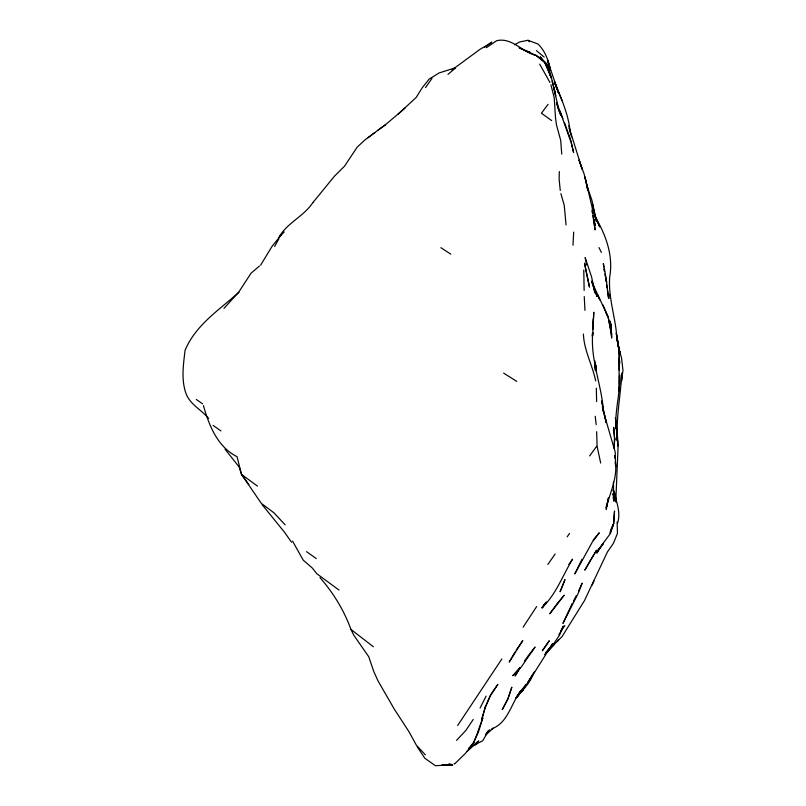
<?xml version="1.0" encoding="UTF-8"?>
<svg xmlns="http://www.w3.org/2000/svg" width="806" height="806" viewBox="0 0 806 806"><rect width="100%" height="100%" fill="white"/><g stroke="black" fill="none" stroke-linecap="round" stroke-linejoin="round"><path stroke-width="1.21" d="M561.742 154.117L560.694 140.345L556.472 124.89L555.445 117.303L554.216 97.707L550.901 84.751M593.246 323.669L593.287 319.085M616.993 440.67L617.033 437.114M615.844 500.153L618.051 447.159L615.935 420.52L616.006 428.883C614.565 410.778 620.469 393.227 619.683 375.163L619.411 384.462M595.856 369.924L595.966 365.239L595.725 369.914M559.324 171.557L559.122 179.194L560.271 190.488M611.623 338.097L610.857 324.274L610.051 321.141L611.462 327.558L610.857 324.274L611.754 337.251L608.208 317.252L605.669 312.224M617.608 441.718C615.643 418.576 620.701 395.897 621.829 372.976M606.586 504.596L606.263 509.412L608.459 497.957M622.03 375.022L621.527 381.036L622.967 370.307L621.517 357.864L617.829 345.109M592.863 329.453L593.8 312.214L592.632 335.548L592.783 332.586C590.143 359.768 601.87 385.157 603.503 411.947L602.525 407.473M619.099 389.419L619.068 357.935L619.24 370.266M573.006 245.266L573.681 232.088M592.067 336.001L592.531 332.969M618.615 391.212L619.351 386.789M608.369 498.118L606.233 507.931C609.941 492.698 617.779 477.615 615.341 461.516M477.575 733.007L478.119 731.052M485.454 706.721L481.615 719.687L485.454 706.721L490.592 694.752M617.587 523.104C621.154 512.193 616.046 500.355 613.134 489.887L615.512 500.355M477.636 732.997L478.321 731.032L473.223 743.565L465.274 753.55L454.513 764.038L454.282 763.353M478.391 730.075L482.854 717.814L478.542 731.707L473.223 743.565M610.364 531.779L613.608 523.668L610.384 533.532L597.085 551.465L603.442 543.355L596.762 553.128L599.765 547.818M581.982 559.334L574.809 573.892L592.208 542.226L599.251 532.786L593.095 540.252M609.87 533.058L613.336 524.756L611.109 529.099M485.121 707.749L490.431 695.749L497.856 684.354L491.247 693.805M533.26 673.816C529.895 683.327 522.54 690.5 515.89 697.825M578.547 591.08L582.184 583.141L578.204 593.347L562.941 623.381L572.341 603.261M617.144 522.036L617.446 533.451L613.406 543.335L607.412 551.959L584.441 600.672L561.973 636.69L548.423 650.2M592.138 585.085L593.982 581.066M523.094 627.199L536.655 606.565M480.054 708.051L486.109 696.092M573.489 601.064L576.361 595.553M560.573 631.38L563.374 626.02L559.566 635.068L553.46 644.135L546.065 652.376L553.329 644.175L546.347 652.789L552.584 643.782L528.665 681.675L516.515 697.603M544.01 604.621L542.186 608.026L546.498 601.86M260.58 265.234L272.096 246.273L281.455 234.768M274.645 246.445L278.886 238.808M515.004 652.024L509.231 662.079L522.782 640.589L516.233 650.069M519.961 667.831L515.105 675.972L519.9 668.224M457.657 725.491L501.846 658.986M528.635 681.05L532.695 674.632M529.3 680.002L534.58 671.62M517.361 697.17L519.941 693.12M558.901 634.604L564.805 625.537M516.344 697.643L520.908 690.702C511.105 703.185 508.264 722.68 491.952 728.745L493.171 728.251L485.968 734.76M473.203 719.476L465.787 730.548L456.569 740.351M524.444 661.081L527.053 657.323M557.349 641.546L558.608 639.732M425.508 87.622L432.016 78.313M547.848 564.422L555.143 554.024M567.162 536.826L569.55 533.441M568.824 564.432L572.592 559.142C562.608 575.575 556.251 594.153 542.005 607.754L545.682 602.747M589.639 455.924L596.662 446.302M517.311 695.719L526.036 684.314M278.836 237.468C287.077 222.728 303.892 216.431 312.96 202.457M548.07 104.347L541.41 113.203L551.636 120.588M544.594 654.714L546.015 652.83M313.242 202.175L334.52 176.111L344.535 166.197L357.219 147.085L365.199 139.7L374.82 132.527M527.477 682.481L528.917 680.647M527.708 656.376L535.083 647.047L521.291 666.975L512.797 675.72L519.437 668.174M486.411 733.138L488.718 730.337L482.703 740.815L472.981 745.641M223.967 308.426L238.808 291.984L251.069 273.204L259.421 266.04M468.608 748.452L473.797 742.296M547.123 652.386L554.337 644.387M518.228 695.256L523.426 689.604M485.917 734.337L490.028 729.924L485.716 734.498M280.045 236.259L284.196 231.957M398.224 114.12L416.208 97.415L422.102 87.935L429.135 79.119L439.079 72.953L454.725 68.026M467.399 751.172L478.683 740.986L474.432 744.412M519.85 692.616L523.336 689.392L519.86 692.374M238.969 292.296C219.323 309.796 195.616 324.999 185.078 350.318L185.068 350.368C183.436 364.05 181.259 378.387 185.43 391.827C189.017 404.118 201.107 409.327 208.653 418.465M447.965 74.394L455.37 68.117M405.106 107.964L387.202 123.278L367.899 137.826M475.298 745.036L476.93 743.807M484.547 47.342L491.841 41.972M452.035 69.89L480.215 49.176L491.297 42.809M377.47 130.501L385.611 124.89M486.451 47.645L496.708 40.683C512.173 37.136 522.419 52.461 536.584 55.614L519.92 48.239M514.49 44.793L519.9 41.882L527.98 40.3L538.025 44.018C545.037 50.859 548.322 60.007 550.256 69.387L548.191 62.223L558.508 92.912L554.78 81.95C560.895 98.241 568.613 114.14 570.094 131.761M466.644 751.565L467.218 751.303M449.033 763.705L452.579 764.763L435.401 765.7L424.853 758.275L417.135 746.678M442.071 764.995L452.579 764.763M442.081 765.166L452.619 765.297M525.361 50.959L530.136 52.42L519.034 47.715M516.737 381.379L503.619 373.107M440.872 247.694L450.776 254.112M225.055 449.194L239.15 466.996L241.508 474.412L261.315 503.367L273.859 512.747L285.163 524.827M196.311 399.464L202.558 403.816M213.066 425.367L220.884 430.888M306.532 551.657L316.284 558.568M257.477 486.119L241.508 474.412L237.085 456.72C217.429 446.816 209.117 425.578 203.444 405.65M338.953 590.022L316.919 573.801L312.204 567.938L303.237 560.17L292.568 541.128M373.359 646.755L350.922 629.405C344.152 610.525 333.221 592.682 319.962 577.59M536.403 50.607L544.121 57.045M527.98 40.3L529.431 41.731M425.326 754.839L416.289 745.046L409.307 732.261L394.205 708.968L378.044 680.949L373.813 671.589L368.785 656.809L353.733 635.118L350.922 629.405M262.111 504.616L284.478 532.222L291.55 542.196M248.792 484.527L241.508 474.412M542.267 59.684L540.161 56.803L546.7 64.137L549.279 69.316L547.879 67.392M544.372 62.576L545.773 64.5M539.688 64.148L549.974 82.524M598.949 247.553L601.397 252.399M562.155 100.629L555.959 86.403L559.082 93.587M599.805 299.963L597.468 294.573L598.868 297.978M602.959 304.93L608.208 317.252L611.744 334.379M554.74 83.25L555.646 85.396L554.256 82.021M587.262 186.821L591.896 200.18L596.48 221.569L593.679 209.913M591.906 282.281L593.256 285.576L592.118 281.979M558.185 108.357L559.797 112.316L556.543 102.896L557.591 106.392M562.9 118.663L559.767 110.684L570.839 141.765M612.862 494.118L615.905 502.007L612.892 493.866M579.131 160.273L584.149 174.096L588.35 190.69L587.131 186.75M607.895 316.516L592.783 284.024L597.045 296.588L591.916 280.962L594.929 292.89L591.604 276.992L585.156 257.567L586.607 265.013M558.004 107.53L560.875 115.53C555.364 99.047 553.561 81.507 547.415 65.195L550.297 75.704M564.422 122.572L570.628 139.71L573.61 152.536L571.222 142.944M579.081 160.243L582.164 169.28L569.288 128.094L570.054 131.761M591.957 281.566L594.093 288.417M601.548 401.247L606.213 422.606M568.804 125.726L571.555 136.889M560.875 193.611L564.22 205.218L566.064 224.995M618.726 348.353L620.288 353.894L617.91 344.545M613.104 496.909L613.87 501.211L613.416 482.069M601.659 401.126L602.576 404.652M552.14 81.154L554.971 92.277M587.141 276.055L589.498 287.117L584.501 263.139L586.859 274.896M606.092 422.445L604.379 414.878L615.2 452.065L615.643 466.503L615.351 462.856M602.364 406.516L605.044 417.649M595.694 380.916C592.44 365.088 584.058 350.459 583.393 334.067M618.585 347.9L619.895 353.622L617.033 339.437M597.175 446.685L600.682 463.037M606.555 284.911L607.049 287.944M586.657 185.269L584.965 176.967L592.098 207.323L595.1 229.891L592.863 215.484M591.896 210.698L592.38 213.096M587.141 187.647L587.463 189.319M615.724 500.375L614.021 491.096L615.663 500.607M607.402 290.291L608.631 298.532L606.062 277.989L603.372 263.542L603.765 266.947M592.672 204.321L594.304 213.439L599.755 226.97L595.05 216.713C605.981 234.838 613.477 255.814 609.679 277.234C608.228 296.87 614.928 315.62 616.671 334.984L618.776 348.504L616.258 333.241L618.776 347.043L619.623 363.345L618.927 349.895M604.168 269.244L604.55 271.511L604.137 269.113M616.993 339.437L617.366 341.784M617.739 344.132L618.121 346.479M604.883 273.98L605.256 276.408M605.628 278.836L606.001 281.264M618.877 351.174L619.068 352.726M606.606 282.392L606.062 277.989M595.221 416.299L596.178 424.611M615.945 500.536L615.129 493.302L615.21 495.609M614.998 457.939L614.777 455.551L614.968 457.989M616.147 426.162L616.61 431.099M609.719 294.341L610.021 297.867M615.381 417.558L615.794 422.465M595.473 370.841L594.596 360.473L595.291 369.894M618.021 446.02L617.325 433.457M584.259 296.608L584.955 310.391M584.138 290.422L583.766 270M596.642 431.724L597.095 445.748M596.349 388.21L596.621 401.63M619.411 376.14L619.552 384.583M614.575 438.142L614.253 448.186L614.575 438.142L613.658 427.331L614.716 440.167L614.575 438.142M614.515 511.185L613.668 523.668L614.515 511.185M511.78 687.337L507.871 699.004L502.299 709.532L507.871 699.004L511.78 687.337M564.925 579.806L560.15 591.624L564.925 579.806M590.375 560.442L584.793 570.185L596.581 550.176L590.375 560.442M548.745 641.395L542.347 650.754L549.349 640.8L548.745 641.395M556.694 604.379L549.732 613.85L564.19 595.16L556.694 604.379M544.735 62.122L536.161 55.423L546.7 64.137L544.735 62.122L551.526 78.192L544.735 62.122M549.067 64.792L547.526 60.047L550.246 70.424L549.067 64.792M595.312 225.368L593.569 218.99L595.312 225.368M554.468 90.04L553.742 87.421L555.687 95.682L554.468 90.04"/></g></svg>
